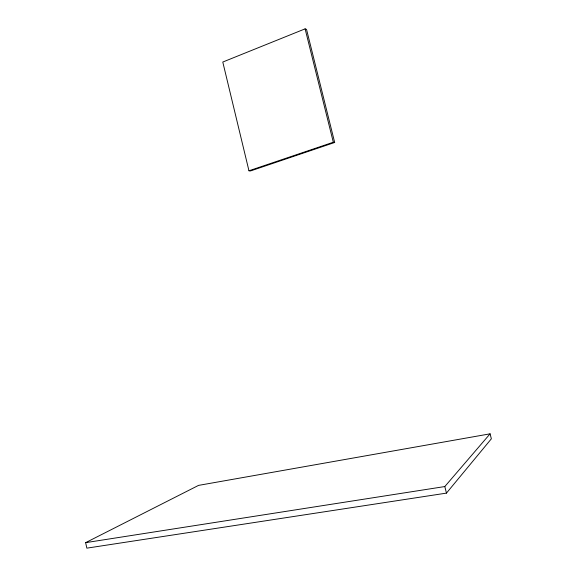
<?xml version="1.0" encoding="UTF-8"?>
<svg xmlns="http://www.w3.org/2000/svg" width="577" height="577" viewBox="0 0 577 577"><rect width="100%" height="100%" fill="white"/><g stroke="black" fill="none" stroke-linecap="round" stroke-linejoin="round"><path stroke-width="0.87" d="M446.454 493.119L491.359 438.816L490.082 433.832L198.538 485.387L85.641 542.654L86.846 548.15L446.454 493.119L444.809 486.555L490.082 433.832M305.11 28.85L222.787 62.042L248.961 170.785L250.497 170.943L334.674 142.483L306.538 29.427L305.11 28.85L333.318 142.238L334.674 142.483M248.961 170.785L333.318 142.238M85.641 542.654L444.809 486.555"/></g></svg>
